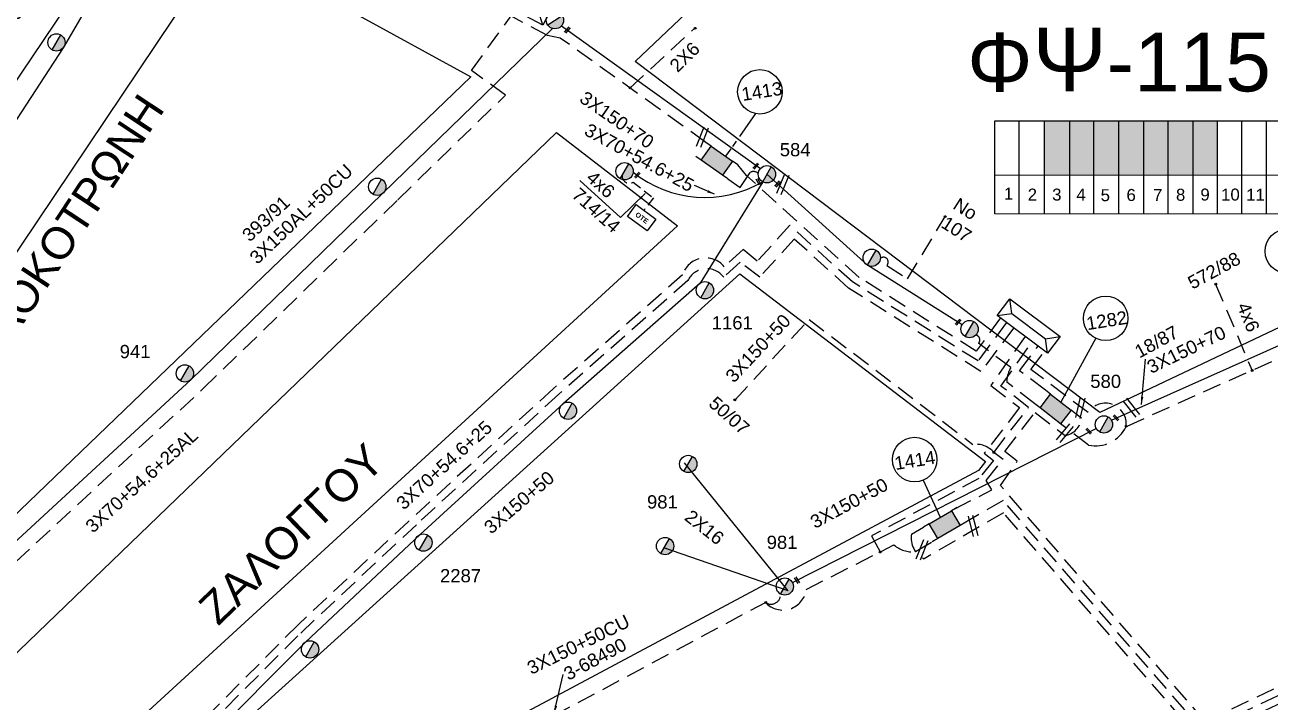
# Model space of a CAD drawing. Header units: millimetres. Extents: x 771 to 3391, y 686 to 1835.
# Drawn here: x 1488.3 to 1658, y 874.5 to 966.8 of the extents above; entities that cross this region are included whole.
import ezdxf

# ---------------------------------------------------------------- set-up
doc = ezdxf.new("R2010")
doc.units = ezdxf.units.MM
doc.linetypes.add('DASHED', pattern=[19.05, 12.7, -6.35])
for name, color, linetype in [('Link Box 4 Διευθύνσεων', 7, 'Continuous'), ('Pillar OTE', 7, 'Continuous'), ('Άγνωστα', 7, 'Continuous'), ('Γυμνά εναέρια ΧΤ και ΦΟΠ (3Φ)   4x50+16AL', 7, 'Continuous'), ('Επιγραφές - Σχήματα', 7, 'Continuous'), ('Καλώδια ΧΤ   3x150+50CU', 7, 'DASHED'), ('Καλώδια ΧΤ   3x150+70AL', 7, 'DASHED'), ('Καλώδια ΧΤ   3x150AL+50CU', 7, 'DASHED'), ('Μηχανική τομή', 7, 'Continuous'), ('Στύλος ΦΜ', 7, 'Continuous'), ('Στύλος ΦΜ @ 1', 7, 'Continuous'), ('Συνδέσεις', 7, 'Continuous'), ('Συνεστραμμένα ΧΤ   3x70+54.6+25 AL', 7, 'SYN_LINE'), ('Τομή', 7, 'Continuous'), ('Υποσταθμός εναέριος 2 στύλων', 7, 'Continuous'), ('Υποσταθμός πόλεως', 7, 'Continuous'), ('Υπόβαθρο ΔΕΗ', 7, 'Continuous'), ('Υπόγεια καλώδια Παροχών ΧΤ   4x6', 7, 'DASHED')]:
    doc.layers.add(name, color=color, linetype=linetype)
doc.styles.add('arial', font='arial.ttf')
doc.styles.get("Standard").update_dxf_attribs({"font": 'arial.ttf'})
doc.linetypes.add('SYN_LINE', pattern='A,0.5,-0.0001,["/\\/\\/\\/",Standard,S=0.1,R=0,X=0,Y=-0.05],-0.25', length=0.7501)
doc.dimstyles.new('ISO-25', dxfattribs={"dimtxt": 2.5, "dimasz": 2.5, "dimexe": 1.25, "dimexo": 0.625, "dimtad": 1, "dimtxsty": 'Standard', "dimcen": 2.5, "dimadec": 0, "dimazin": 0, "dimtfac": 1, "dimtmove": 0, "dimatfit": 3, "dimfxl": 1, "dimarcsym": 0})

# ---------------------------------------------------------------- blocks, each defined once
blk = doc.blocks.new('LINK BOX 4 ΑΝΑΧΩΡΗΣΕΩΝ')
at = {"layer": 'Link Box 4 Διευθύνσεων', "ltscale": 40}
blk.add_hatch(color=256, dxfattribs=at).paths.add_polyline_path([(-3.54, 0), (-3.54, -4.67), (3.54, -4.67), (3.54, 0)])
for p, q in [((-3.54, 0), (-5.33, 0)), ((5.33, 0), (3.54, 0)), ((-3.54, -4.67), (-5.33, -4.67)), ((5.33, -4.67), (3.54, -4.67))]:
    blk.add_line(p, q, dxfattribs=at)
blk.add_lwpolyline([(-3.54, -4.67), (-3.54, 0), (3.54, 0), (3.54, -4.67)], close=True, dxfattribs=at)
blk = doc.blocks.new('ΥΠΑΡΧΩΝ ΤΣΙΜΕΝΤΕΝΙΟΣ ΣΤΥΛΟΣ')
at = {"layer": 'Στύλος ΦΜ'}
blk.add_hatch(color=7, dxfattribs=at).paths.add_polyline_path([(-1.29, -2.28, 0.574793), (2.62, 0, 0.268822), (1.3, 2.27)])
at = {"layer": 'Στύλος ΦΜ', "color": 7}
blk.add_line((-1.29, -2.28), (1.3, 2.27), dxfattribs=at)
blk.add_circle((0, 0), 2.62, dxfattribs=at)
at = {"layer": 'Στύλος ΦΜ', "flags": 4}
for tag, p in [('ΑΡΙΘΜΟΣ', (-4.68, 8.05)), ('ΤΥΠΟΣ', (-4.91, 3.03))]:
    blk.add_attdef(tag, p, '', height=4, dxfattribs=at)
blk = doc.blocks.new('ΥΠΟΣΤΑΘΜΟΣ ΕΝΑΕΡΙΟΣ ΕΠΙ 2 ΣΤΥΛΩΝ')
at = {"layer": 'Υποσταθμός εναέριος 2 στύλων', "linetype": 'Continuous'}
for points in [[(-11.97, -2.11, 0.574793), (-8.45, -0.07, 0.268822), (-9.64, 1.98)], [(9.68, -2.15, 0.574793), (13.19, -0.1, 0.268822), (12.01, 1.95)]]:
    blk.add_hatch(color=256, dxfattribs=at).paths.add_polyline_path(points)
for p, q in [((-11.97, -2.11), (-9.64, 1.98)), ((9.68, -2.15), (12.01, 1.95))]:
    blk.add_line(p, q, dxfattribs=at)
for centre in [(-10.81, -0.07), (10.84, -0.1)]:
    blk.add_circle(centre, 2.36, dxfattribs=at)
at = {"layer": 'Υποσταθμός πόλεως', "linetype": 'Continuous', "ltscale": 40}
blk.add_lwpolyline([(-8.57, 2.82), (8.57, 2.82), (8.57, -2.82), (-8.57, -2.82)], close=True, dxfattribs=at)
for points in [[(-5.75, 0), (-8.57, 2.82)], [(-8.57, -2.82), (-5.75, 0)], [(-5.75, 0), (5.75, 0)], [(5.75, 0), (8.57, 2.82)], [(8.57, -2.82), (5.75, 0)]]:
    blk.add_lwpolyline(points, dxfattribs=at)
at = {"layer": 'Υποσταθμός εναέριος 2 στύλων', "ltscale": 40, "flags": 1}
for tag, p in [('ΜΕΤΑΣΧΗΜΑΤΙΣΜΟΣ', (14.09, 2.51)), ('ΙΣΧΥΣ', (14.07, -0.28)), ('ΑΡΙΘΜΟΣ', (14.19, -3))]:
    blk.add_attdef(tag, p, '', height=1.8, dxfattribs=at)
blk = doc.blocks.new('ΥΠΟΣΤΑΘΜΟΣ ΠΟΛΕΩΣ')
at = {"layer": 'Υποσταθμός πόλεως', "linetype": 'Continuous', "ltscale": 40}
blk.add_lwpolyline([(-8.57, 2.82), (8.57, 2.82), (8.57, -2.82), (-8.57, -2.82)], close=True, dxfattribs=at)
for points in [[(-5.75, 0), (-8.57, 2.82)], [(5.75, 0), (8.57, 2.82)], [(-8.57, -2.82), (-5.75, 0)], [(-5.75, 0), (5.75, 0)], [(8.57, -2.82), (5.75, 0)]]:
    blk.add_lwpolyline(points, dxfattribs=at)
at = {"layer": 'Υποσταθμός πόλεως', "linetype": 'SYN_LINE', "ltscale": 40, "flags": 1}
for tag, p in [('ΜΕΤΑΣΧΗΜΑΤΙΣΜΟΣ', (10.6, 2.39)), ('ΙΣΧΥΣ', (10.58, -0.41)), ('ΑΡΙΘΜΟΣ', (10.7, -3.13))]:
    blk.add_attdef(tag, p, '', height=1.8, dxfattribs=at)
blk = doc.blocks.new('ΜΗΧΑΝΙΚΗ ΤΟΜΗ')
at = {"layer": 'Μηχανική τομή', "ltscale": 40}
for p, q in [((-1.89, 0.78), (1.89, 0.78)), ((1.89, 0), (-1.89, 0))]:
    blk.add_line(p, q, dxfattribs=at)
blk = doc.blocks.new('_ΣΥΝΔΕΣΗ')
at = {"layer": 'Συνδέσεις', "linetype": 'SYN_LINE', "ltscale": 40}
blk.add_hatch(color=256, dxfattribs=at).paths.add_polyline_path([(0.5, -0.01, 1), (-0.5, -0.01, 1)])
at = {"layer": 'Συνδέσεις'}
blk.add_circle((0, -0.01), 0.5, dxfattribs=at)
blk = doc.blocks.new('ΤΟΜΗ')
at = {"layer": 'Τομή', "ltscale": 40}
for p, q in [((-5.68, 0), (5.68, 0)), ((5.68, -2.33), (-5.68, -2.33))]:
    blk.add_line(p, q, dxfattribs=at)
blk = doc.blocks.new('PILLAR ΟΤΕ')
at = {"layer": 'Pillar OTE', "ltscale": 40}
blk.add_lwpolyline([(-3.31, 2.02), (3.39, 2.02), (3.39, -1.99), (-3.31, -1.99)], close=True, dxfattribs=at)
at = {"layer": 'Pillar OTE', "insert": (-1.81, 0.71), "char_height": 1.3575, "width": 109.961, "attachment_point": 1}
blk.add_mtext('{\\fArial|b1|i0|c161|p34;OTE}', dxfattribs=at)

msp = doc.modelspace()

# ---------------------------------------------------------------- hatches: boundary and pattern name
at = {"layer": 'Υπόγεια καλώδια Παροχών ΧΤ   4x6', "linetype": 'DASHED', "ltscale": 0.2}
h = msp.add_hatch(color=30, dxfattribs=at)
h.dxf.hatch_style = 1
h.paths.add_polyline_path([(1627.26296, 946.3315), (1630.70253, 946.32816), (1630.70299, 953.695), (1627.26342, 953.69521)])
h = msp.add_hatch(color=133, dxfattribs=at)
h.dxf.hatch_style = 1
h.paths.add_polyline_path([(1630.70253, 946.32816), (1634.00008, 946.32495), (1634.00054, 953.69479), (1630.70299, 953.695)])
h = msp.add_hatch(color=151, dxfattribs=at)
h.dxf.hatch_style = 1
h.paths.add_polyline_path([(1634.00008, 946.32495), (1637.38608, 946.32167), (1637.38654, 953.69458), (1634.00054, 953.69479)])
h = msp.add_hatch(color=6, dxfattribs=at)
h.dxf.hatch_style = 1
h.paths.add_polyline_path([(1640.78319, 953.69437), (1637.38654, 953.69458), (1637.38608, 946.32167), (1640.78272, 946.31837)])
h = msp.add_hatch(color=62, dxfattribs=at)
h.dxf.hatch_style = 1
h.paths.add_polyline_path([(1644.12023, 953.69416), (1640.78319, 953.69437), (1640.78272, 946.31837), (1644.11977, 946.31513)])
h = msp.add_hatch(color=1, dxfattribs=at)
h.dxf.hatch_style = 1
h.paths.add_polyline_path([(1644.11977, 946.31513), (1647.50815, 946.31184), (1647.50861, 953.69395), (1644.12023, 953.69416)])
h = msp.add_hatch(color=27, dxfattribs=at)
h.dxf.hatch_style = 1
h.paths.add_polyline_path([(1650.83861, 953.69374), (1647.50861, 953.69395), (1647.50815, 946.31184), (1650.83815, 946.3086)])

# ---------------------------------------------------------------- linework, layer by layer
at = {"layer": 'Pillar OTE', "ltscale": 40}
for points in [[(1620.49484, 941.05535), (1620.49563, 953.69564), (1664.15861, 953.6929), (1664.15782, 941.01267), (1620.49484, 941.05628)], [(1623.82275, 941.05295), (1623.82354, 953.69543)], [(1627.26263, 941.04952), (1627.26342, 953.69521)], [(1630.7022, 941.04608), (1630.70299, 953.695)], [(1633.99975, 941.04279), (1634.00054, 953.69479)], [(1637.38575, 941.03941), (1637.38654, 953.69458)], [(1640.78239, 941.03602), (1640.78319, 953.69437)], [(1644.11944, 941.03268), (1644.12023, 953.69416)], [(1647.50782, 941.0293), (1647.50861, 953.69395)], [(1650.83782, 941.02909), (1650.83861, 953.69374)], [(1654.16782, 941.02888), (1654.16861, 953.69353)], [(1657.49782, 941.02868), (1657.49861, 953.69332)], [(1620.49517, 946.33807), (1664.15815, 946.29567)]]:
    msp.add_lwpolyline(points, dxfattribs=at)
at = {"layer": 'Άγνωστα', "color": 6, "linetype": 'DASHED', "ltscale": 0.2}
msp.add_lwpolyline([(1570.75758, 958.18843), (1579.62364, 966.3445)], dxfattribs=at)
at = {"layer": 'Άγνωστα', "color": 62}
for points in [[(1592.34978, 889.68413), (1578.20189, 907.10297)], [(1592.34978, 889.68413), (1575.39488, 895.54449)]]:
    msp.add_lwpolyline(points, dxfattribs=at)
at = {"layer": 'Γυμνά εναέρια ΧΤ και ΦΟΠ (3Φ)   4x50+16AL', "color": 62, "linetype": 'Continuous', "ltscale": 0.2}
msp.add_lwpolyline([(1592.93499, 890.78923), (1634.31521, 911.80523)], dxfattribs=at)
at = {"layer": 'Καλώδια ΧΤ   3x150+50CU', "color": 133, "linetype": 'DASHED', "ltscale": 0.2}
msp.add_lwpolyline([(1697.47564, 839.90772), (1703.20784, 847.86485), (1692.69956, 855.43487), (1668.07072, 875.7043, 0.378678034), (1661.93862, 877.85735), (1649.15439, 871.89787), (1621.28586, 904.01467), (1623.55979, 907.31727), (1621.85389, 908.63365), (1625.98583, 913.98823), (1630.07255, 910.83465, 0.348264906), (1632.29262, 913.21321), (1631.59969, 913.74792)], format="xyb", dxfattribs=at)
at = {"layer": 'Καλώδια ΧΤ   3x150+50CU', "color": 85, "linetype": 'DASHED', "ltscale": 0.2}
msp.add_lwpolyline([(1696.48101, 840.63307), (1701.58359, 847.71621), (1692.0462, 854.58681), (1667.22492, 875.01462, 0.005404072), (1667.22492, 875.01462, 0.374006017), (1662.5149, 876.95579), (1648.87874, 870.58291), (1621.62531, 901.99086), (1616.54326, 899.0229)], format="xyb", dxfattribs=at)
at = {"layer": 'Καλώδια ΧΤ   3x150+50CU', "color": 1, "linetype": 'DASHED', "ltscale": 0.2}
msp.add_lwpolyline([(1695.4843, 841.35994), (1699.98959, 847.53776), (1691.39283, 853.73875), (1666.41734, 874.29348, 0.432353796), (1663.09118, 876.05424), (1648.59997, 869.27155), (1621.65986, 900.31841), (1610.87177, 894.01807, -0.332248212), (1609.14259, 897.40373), (1610.765, 898.35123)], format="xyb", dxfattribs=at)
at = {"layer": 'Καλώδια ΧΤ   3x150+70AL', "color": 6, "linetype": 'DASHED', "ltscale": 0.2}
msp.add_lwpolyline([(1581.12452, 950.77837), (1561.28183, 965.00121), (1559.55059, 965.34778), (1550.89303, 969.9404)], dxfattribs=at)
at = {"layer": 'Καλώδια ΧΤ   3x150+70AL', "color": 1, "linetype": 'DASHED', "ltscale": 0.2}
for points in [[(1638.39614, 912.05216, 0.793479467), (1633.2082, 913.94985), (1625.42022, 919.83751), (1627.3107, 922.33817)], [(1661.65667, 922.4362), (1638.39614, 912.05216, -0.344512527), (1633.25872, 909.51957), (1630.17379, 911.9001)]]:
    msp.add_lwpolyline(points, format="xyb", dxfattribs=at)
at = {"layer": 'Καλώδια ΧΤ   3x150AL+50CU', "color": 27, "linetype": 'DASHED', "ltscale": 0.2}
for points in [[(1478.66882, 902.64775), (1467.75287, 910.31281), (1464.38788, 905.29874, 0.672556372), (1461.48104, 899.52975), (1447.23156, 878.29696), (1458.02444, 871.60027, 0.661398457), (1464.1598, 871.28057), (1487.10145, 893.62078), (1512.63419, 917.22041), (1539.14199, 942.95834), (1553.82649, 957.22336), (1549.20631, 960.5655), (1555.14431, 968.77421)], [(1604.90143, 934.96573, -0.983098934), (1605.76812, 933.9942), (1608.61001, 932.20511), (1613.74527, 940.67042)], [(1625.95535, 915.15533), (1622.14027, 918.09929, -0.132547641), (1622.65713, 920.08979), (1618.28176, 923.39754, 0.598270371), (1617.90985, 924.51634)]]:
    msp.add_lwpolyline(points, format="xyb", dxfattribs=at)
at = {"layer": 'Καλώδια ΧΤ   3x150AL+50CU', "color": 30, "linetype": 'DASHED', "ltscale": 0.2}
msp.add_lwpolyline([(1584.13213, 945.79904), (1585.8089, 944.61567), (1587.16931, 946.67874, -0.362953487), (1588.27482, 946.50792)], format="xyb", dxfattribs=at)
msp.add_lwpolyline([(1621.27382, 926.86089), (1617.95746, 922.32653), (1601.99394, 932.37627), (1586.6602, 946.24957), (1585.47793, 947.70598)], dxfattribs=at)
at = {"layer": 'Καλώδια ΧΤ   3x150AL+50CU', "color": 133, "linetype": 'DASHED', "ltscale": 0.2}
msp.add_lwpolyline([(1622.08065, 926.25643), (1618.20832, 920.9899), (1601.09268, 931.76495), (1592.56868, 939.47709), (1588.13445, 934.57607), (1586.20655, 936.16608), (1583.63522, 933.8393, 0.590204024), (1577.93337, 932.71786), (1560.37022, 917.24208), (1540.59584, 899.12818), (1525.61862, 885.09476), (1512.61524, 872.01975, 0.432616603), (1510.29344, 867.77406), (1502.42497, 862.15148), (1494.21023, 853.40387, 0.562470654), (1491.50123, 849.4149), (1504.62768, 840.44268), (1512.817, 844.8597)], format="xyb", dxfattribs=at)
at = {"layer": 'Καλώδια ΧΤ   3x150AL+50CU', "color": 151, "linetype": 'DASHED', "ltscale": 0.2}
msp.add_lwpolyline([(1623.06561, 925.51852), (1618.60344, 919.56246), (1618.60344, 919.56246), (1600.56126, 930.9208), (1593.17089, 937.60728), (1588.46363, 932.40449), (1585.79723, 934.44219), (1583.55924, 932.41705, 0.558161575), (1578.65766, 931.94395), (1561.08044, 916.45578), (1541.67801, 898.68259), (1525.52985, 883.55202), (1513.20552, 871.15979, 0.480178176), (1512.16907, 869.59231)], format="xyb", dxfattribs=at)
at = {"layer": 'Καλώδια ΧΤ   3x150AL+50CU', "color": 6, "linetype": 'DASHED', "ltscale": 0.2}
msp.add_lwpolyline([(1585.06079, 915.66687), (1595.20183, 926.65991), (1595.20183, 926.65991), (1595.20183, 926.65991), (1595.20183, 926.65991), (1595.20183, 926.65991), (1595.20183, 926.65991), (1617.48778, 909.6287, -0.24703308), (1620.37434, 908.53328)], format="xyb", dxfattribs=at)
at = {"layer": 'Καλώδια ΧΤ   3x150AL+50CU', "color": 62, "linetype": 'DASHED', "ltscale": 0.2}
msp.add_lwpolyline([(1624.62978, 924.34667), (1619.93901, 917.66746), (1623.86385, 914.6388), (1619.06665, 908.4221), (1620.33846, 907.45016), (1618.3416, 904.98053), (1603.6974, 897.15297), (1604.86303, 894.97225)], dxfattribs=at)
at = {"layer": 'Καλώδια ΧΤ   3x150AL+50CU', "color": 6, "linetype": 'DASHED', "ltscale": 0.2}
msp.add_lwpolyline([(1614.97949, 900.81253), (1620.11209, 903.41925), (1619.33111, 904.72187), (1621.62965, 907.56461), (1620.37434, 908.53328), (1625.10703, 914.66637), (1621.33484, 917.57723), (1625.58591, 923.63035)], dxfattribs=at)
at = {"layer": 'Καλώδια ΧΤ   3x150AL+50CU', "color": 27, "linetype": 'DASHED', "ltscale": 0.2}
msp.add_lwpolyline([(1627.38124, 917.00315), (1623.86807, 919.65908), (1626.39126, 923.027)], dxfattribs=at)
at = {"layer": 'Καλώδια ΧΤ   3x150AL+50CU', "color": 62, "linetype": 'DASHED', "ltscale": 0.2}
for points in [[(1589.24377, 888.08978, 0.637958539), (1594.80451, 889.86377), (1606.75649, 895.93389, 0.216156432), (1609.68295, 895.01642), (1611.94206, 896.33576)], [(1547.71396, 866.22893, -0.908616003), (1553.64348, 869.06085), (1589.24377, 888.08978, 0.630689176), (1591.30307, 889.233)]]:
    msp.add_lwpolyline(points, format="xyb", dxfattribs=at)
at = {"layer": 'Συνεστραμμένα ΧΤ   3x70+54.6+25 AL', "color": 2, "linetype": 'SYN_LINE', "ltscale": 20}
msp.add_lwpolyline([(1508.16858, 995.26275), (1506.06287, 985.1053), (1493.57104, 963.66303), (1480.88794, 944.24738), (1461.95132, 916.43166), (1440.51614, 887.06756)], dxfattribs=at)
at = {"layer": 'Συνεστραμμένα ΧΤ   3x70+54.6+25 AL', "color": 27, "linetype": 'SYN_LINE', "ltscale": 20}
for points in [[(1636.39297, 912.91391), (1673.64245, 929.54295), (1718.00312, 950.52313), (1755.17381, 968.19102), (1773.77887, 977.88076)], [(1616.04027, 925.92216), (1603.14671, 934.03923), (1589.45232, 946.42932)]]:
    msp.add_lwpolyline(points, dxfattribs=at)
at = {"layer": 'Συνεστραμμένα ΧΤ   3x70+54.6+25 AL', "color": 85, "ltscale": 20}
msp.add_lwpolyline([(1560.23679, 966.30453), (1537.08487, 943.81396), (1510.94271, 918.43105), (1485.66073, 895.0632), (1471.78814, 881.55429), (1461.93287, 872.86944)], dxfattribs=at)
at = {"layer": 'Συνεστραμμένα ΧΤ   3x70+54.6+25 AL', "color": 1, "ltscale": 20}
msp.add_lwpolyline([(1561.47437, 966.68316), (1588.56402, 947.20655)], dxfattribs=at)
at = {"layer": 'Συνεστραμμένα ΧΤ   3x70+54.6+25 AL', "color": 30, "linetype": 'SYN_LINE', "ltscale": 20}
msp.add_lwpolyline([(1588.86902, 945.40614), (1580.34537, 931.61519), (1561.70897, 915.19372), (1542.21727, 897.33876), (1526.58287, 882.68957), (1513.24155, 869.27476)], dxfattribs=at)
at = {"layer": 'Συνεστραμμένα ΧΤ   3x70+54.6+25 AL', "linetype": 'SYN_LINE', "ltscale": 20}
msp.add_arc((1580.99387, 958.97452), 15.68818, 231.4554915, 300.1310818, dxfattribs=at)
at = {"layer": 'Υπόβαθρο ΔΕΗ'}
for points in [[(1571.49541, 961.81714), (1672.89295, 1057.95779), (1743.74912, 1000.78375), (1770.6399, 978.40281), (1634.79402, 913.96377), (1571.49541, 961.81714)], [(1415.6999, 904.10543), (1439.44324, 888.31509), (1504.57117, 985.00007), (1477.91071, 999.3981), (1415.6999, 904.10543)], [(1450.57222, 881.24648), (1515.56533, 978.091), (1549.11205, 959.68819), (1460.50642, 874.5415), (1450.57222, 881.24648)], [(1587.9054, 954.69181), (1585.70808, 951.57832)], [(1472.39621, 866.93691), (1560.79673, 952.12336), (1577.27315, 939.42125), (1487.19945, 856.84038), (1472.39621, 866.93691)], [(1585.24454, 950.9215), (1584.75518, 950.22811)], [(1584.52592, 949.90326), (1583.8073, 948.88502)], [(1569.48415, 940.56388), (1563.94436, 945.60501)], [(1495.75881, 851.43859), (1585.76656, 932.88624), (1619.24987, 907.29786), (1618.26229, 906.07647), (1504.65455, 845.3513), (1495.75881, 851.43859)], [(1634.24118, 924.08897), (1629.49047, 915.37553)], [(1610.74817, 904.75637), (1613.0656, 899.6948)]]:
    msp.add_lwpolyline(points, dxfattribs=at)
for centre in [(1588.48478, 957.66951), (1660.3606, 935.94911), (1635.60604, 926.79812), (1609.57408, 907.55349)]:
    msp.add_circle(centre, 3.03354, dxfattribs=at)
at = {"layer": 'Υπόγεια καλώδια Παροχών ΧΤ   4x6', "linetype": 'DASHED', "ltscale": 0.1}
msp.add_lwpolyline([(1569.71946, 946.25884, 0.618321247), (1571.21419, 945.35493), (1573.9861, 943.21799), (1572.70259, 941.55309)], format="xyb", dxfattribs=at)
at = {"layer": 'Υπόγεια καλώδια Παροχών ΧΤ   4x6', "color": 1, "linetype": 'DASHED', "ltscale": 0.2}
msp.add_lwpolyline([(1650.5854, 931.47383), (1655.54478, 919.70771), (1655.54478, 919.70771), (1655.54478, 919.70771)], dxfattribs=at)

# ---------------------------------------------------------------- block references
at = {"layer": 'Link Box 4 Διευθύνσεων'}
for p, xscale, yscale, zscale, rotation in [((1583.30123, 949.24217), 0.5, 0.5, 0.5, 324.7877460091402), ((1629.49047, 915.37553), 0.4999999999999999, 0.4999999999999999, 0.4999999999999999, 322.3438996891022), ((1613.0656, 899.6948), 0.5, 0.5, 0.5, 30.28530413093706)]:
    msp.add_blockref('LINK BOX 4 ΑΝΑΧΩΡΗΣΕΩΝ', p, dxfattribs=dict(at, xscale=xscale, yscale=yscale, zscale=zscale, rotation=rotation))
at = {"layer": 'Pillar OTE', "xscale": 0.5, "yscale": 0.5, "zscale": 0.5, "rotation": 323.6643799955381}
msp.add_blockref('PILLAR ΟΤΕ', (1572.35274, 940.51481), dxfattribs=at)
at = {"layer": 'Μηχανική τομή'}
for p, xscale, yscale, zscale, rotation in [((1562.3223, 966.02068), 0.249999999999919, 0.249999999999919, 0.249999999999919, 47.90602526329326), ((1571.84818, 946.23945), 0.249999999999919, 0.249999999999919, 0.249999999999919, 47.90602526329326), ((1587.99017, 947.48447), 0.249999999999919, 0.249999999999919, 0.249999999999919, 47.90602526329326), ((1588.37786, 945.455), 0.249999999999919, 0.249999999999919, 0.249999999999919, 118.0171452394778), ((1590.9813, 945.04596), 0.249999999999919, 0.249999999999919, 0.249999999999919, 47.90602526329326), ((1615.5535, 926.22861), 0.249999999999919, 0.249999999999919, 0.249999999999919, 47.90602526329326), ((1636.93979, 913.18112), 0.2500000000001928, 0.2500000000001928, 0.2500000000001928, 312.6268794242704), ((1633.21453, 911.35339), 0.2500000000001928, 0.2500000000001928, 0.2500000000001928, 312.6268794242704), ((1593.47119, 891.06155), 0.2500000000001928, 0.2500000000001928, 0.2500000000001928, 302.174648787477)]:
    msp.add_blockref('ΜΗΧΑΝΙΚΗ ΤΟΜΗ', p, dxfattribs=dict(at, xscale=xscale, yscale=yscale, zscale=zscale, rotation=rotation))
at = {"layer": 'Στύλος ΦΜ @ 1', "ltscale": 40}
ref = msp.add_blockref('ΥΠΑΡΧΩΝ ΤΣΙΜΕΝΤΕΝΙΟΣ ΣΤΥΛΟΣ', (1492.6483, 964.39494), dxfattribs=dict(at, xscale=0.4499999999998181, yscale=0.4499999999998181, zscale=0.4499999999998181))
ref.add_attrib('ΤΥΠΟΣ', '846', (1483.78944, 967.60254), dxfattribs={"layer": 'Στύλος ΦΜ', "height": 1.8, "flags": 4})
ref = msp.add_blockref('ΥΠΑΡΧΩΝ ΤΣΙΜΕΝΤΕΝΙΟΣ ΣΤΥΛΟΣ', (1589.45005, 946.43061), dxfattribs=dict(at, xscale=0.4499999999998181, yscale=0.4499999999998181, zscale=0.4499999999998181))
ref.add_attrib('ΤΥΠΟΣ', '584', (1591.19767, 948.88226), dxfattribs={"layer": 'Στύλος ΦΜ', "height": 1.8, "flags": 4})
at = {"layer": 'Στύλος ΦΜ @ 1', "ltscale": 40, "xscale": 0.4499999999998181, "yscale": 0.4499999999998181, "zscale": 0.4499999999998181}
for p in [(1570.0484, 946.84111), (1536.35469, 944.73807), (1603.72774, 935.0637), (1617.05837, 925.33004), (1562.34419, 914.20194), (1578.72542, 906.954), (1527.19449, 881.68306)]:
    msp.add_blockref('ΥΠΑΡΧΩΝ ΤΣΙΜΕΝΤΕΝΙΟΣ ΣΤΥΛΟΣ', p, dxfattribs=at)
at = {"layer": 'Στύλος ΦΜ @ 1', "ltscale": 40}
ref = msp.add_blockref('ΥΠΑΡΧΩΝ ΤΣΙΜΕΝΤΕΝΙΟΣ ΣΤΥΛΟΣ', (1580.99937, 930.63569), dxfattribs=dict(at, xscale=0.4499999999998181, yscale=0.4499999999998181, zscale=0.4499999999998181))
ref.add_attrib('ΤΥΠΟΣ', '1161', (1581.92613, 925.29538), dxfattribs={"layer": 'Στύλος ΦΜ', "height": 1.8, "flags": 4})
ref = msp.add_blockref('ΥΠΑΡΧΩΝ ΤΣΙΜΕΝΤΕΝΙΟΣ ΣΤΥΛΟΣ', (1510.14069, 919.29355), dxfattribs=dict(at, xscale=0.4499999999998181, yscale=0.4499999999998181, zscale=0.4499999999998181))
ref.add_attrib('ΤΥΠΟΣ', '941', (1501.25947, 921.37538), dxfattribs={"layer": 'Στύλος ΦΜ', "height": 1.8, "flags": 4})
ref = msp.add_blockref('ΥΠΑΡΧΩΝ ΤΣΙΜΕΝΤΕΝΙΟΣ ΣΤΥΛΟΣ', (1635.3653, 912.33855), dxfattribs=dict(at, xscale=0.4499999999998181, yscale=0.4499999999998181, zscale=0.4499999999998181))
ref.add_attrib('ΤΥΠΟΣ', '580', (1633.50447, 917.31947), dxfattribs={"layer": 'Στύλος ΦΜ', "height": 1.8, "flags": 4})
ref = msp.add_blockref('ΥΠΑΡΧΩΝ ΤΣΙΜΕΝΤΕΝΙΟΣ ΣΤΥΛΟΣ', (1575.57867, 895.76715), dxfattribs=dict(at, xscale=0.4499999999998181, yscale=0.4499999999998181, zscale=0.4499999999998181))
ref.add_attrib('ΤΥΠΟΣ', '981', (1573.1054, 900.88889), dxfattribs={"layer": 'Στύλος ΦΜ', "height": 1.8, "flags": 4})
ref = msp.add_blockref('ΥΠΑΡΧΩΝ ΤΣΙΜΕΝΤΕΝΙΟΣ ΣΤΥΛΟΣ', (1542.64, 896.23947), dxfattribs=dict(at, xscale=0.4499999999998181, yscale=0.4499999999998181, zscale=0.4499999999998181))
ref.add_attrib('ΤΥΠΟΣ', '2287', (1544.90603, 890.8289), dxfattribs={"layer": 'Στύλος ΦΜ', "height": 1.8, "flags": 4})
ref = msp.add_blockref('ΥΠΑΡΧΩΝ ΤΣΙΜΕΝΤΕΝΙΟΣ ΣΤΥΛΟΣ', (1591.8841, 890.25747), dxfattribs=dict(at, xscale=0.4499999999998181, yscale=0.4499999999998181, zscale=0.4499999999998181))
ref.add_attrib('ΤΥΠΟΣ', '981', (1589.41083, 895.37921), dxfattribs={"layer": 'Στύλος ΦΜ', "height": 1.8, "flags": 4})
at = {"layer": 'Συνδέσεις', "xscale": 0.25, "yscale": 0.25, "zscale": 0.25}
for p in [(1579.6625, 966.32632), (1570.79336, 958.20325), (1613.73125, 940.66477), (1650.5977, 931.46972), (1655.55708, 919.7036), (1585.06384, 915.7055), (1638.4061, 912.09726), (1620.37493, 908.52884), (1604.8696, 894.95997), (1589.28206, 888.09354)]:
    msp.add_blockref('_ΣΥΝΔΕΣΗ', p, dxfattribs=at)
at = {"layer": 'Τομή'}
for p, xscale, yscale, zscale, rotation in [((1580.92652, 951.37965), 0.2499999999998873, 0.2499999999998873, 0.2499999999998873, 248.1909067709115), ((1591.88226, 944.947), 0.2499999999998873, 0.2499999999998873, 0.2499999999998873, 248.1909067709115), ((1632.42416, 914.54257), 0.2499999999999669, 0.2499999999999669, 0.2499999999999669, 256.3361018303423), ((1639.33894, 914.79096), 0.2499999999999669, 0.2499999999999669, 0.2499999999999669, 308.1680509152084), ((1630.26488, 910.97263), 0.2499999999999669, 0.2499999999999669, 0.2499999999999669, 229.8200856836066), ((1617.81825, 898.60618), 0.2499999999998873, 0.2499999999998873, 0.2499999999998873, 283.9646203513091), ((1610.85347, 895.14431), 0.2499999999998873, 0.2499999999998873, 0.2499999999998873, 248.1909067709115)]:
    msp.add_blockref('ΤΟΜΗ', p, dxfattribs=dict(at, xscale=xscale, yscale=yscale, zscale=zscale, rotation=rotation))
at = {"layer": 'Υποσταθμός εναέριος 2 στύλων', "xscale": 0.5, "yscale": 0.5, "zscale": 0.5, "rotation": 332.0551629090562}
msp.add_blockref('ΥΠΟΣΤΑΘΜΟΣ ΕΝΑΕΡΙΟΣ ΕΠΙ 2 ΣΤΥΛΩΝ', (1555.80398, 970.01776), dxfattribs=at)
at = {"layer": 'Υποσταθμός πόλεως', "xscale": 0.5, "yscale": 0.5, "zscale": 0.5, "rotation": 323.1601030687731}
msp.add_blockref('ΥΠΟΣΤΑΘΜΟΣ ΠΟΛΕΩΣ', (1625.11029, 925.74559), dxfattribs=at)

# ---------------------------------------------------------------- texts
at = {"ltscale": 40, "char_height": 4, "width": 64.8866414, "attachment_point": 1, "style": 'arial'}
for s, insert, rotation in [('{\\H1.083x;KOΛOKOTPΩNH}', (1477.89803, 918.3435), 56.565185), ('{\\H1.083x;ZAΛOΓΓOY}', (1511.65781, 887.91946), 43.9530043)]:
    msp.add_mtext(s, dxfattribs=dict(at, insert=insert, rotation=rotation))
at = {"ltscale": 30, "width": 11.2572904, "attachment_point": 1}
for s, insert, char_height in [('1', (1621.741, 944.61667), 1.63441), ('2', (1624.97947, 944.48321), 1.63441), ('3', (1628.31005, 944.48321), 1.63441), ('4', (1631.61356, 944.48321), 1.63441), ('5', (1634.91707, 944.40203), 1.63441), ('6', (1638.4372, 944.42909), 1.63441), ('7', (1642.06565, 944.42909), 1.63441), ('8', (1645.17961, 944.45615), 1.63441), ('9', (1648.51019, 944.48321), 1.63441), ('10', (1651.33067, 944.4856), 1.634409), ('11', (1654.75133, 944.4565), 1.634409)]:
    msp.add_mtext(s, dxfattribs=dict(at, insert=insert, char_height=char_height))
at = {"layer": 'Άγνωστα', "color": 7, "char_height": 1.8, "attachment_point": 1}
for s, insert, rotation in [('2X6', (1576.01251, 961.48242), 44.6529405), ('1413', (1585.85863, 958.18964), 9.0165632), ('3X150+70', (1564.79147, 957.8855), 325.1898694), ('3X70+54.6+25', (1565.27855, 953.47492), 331.2162372), ('4x6', (1565.88984, 947.07574), 318.2639318), ('714/14', (1563.92606, 944.76312), 318.2639318), ('393/91', (1517.75209, 938.44854), 42.7740207), ('572/88', (1646.56513, 932.2794), 28.5360409), ('4x6', (1655.11602, 929.18215), 292.28976), ('3X150+50', (1583.63328, 919.13181), 46.8943879), ('1282', (1632.83576, 926.96382), 9.0165632), ('18/87', (1639.32824, 922.89351), 28.5360409), ('3X150+70', (1641.01427, 920.83327), 25.8314824), ('50/07', (1582.57108, 916.32783), 318.2639318), ('3X70+54.6+25', (1538.75601, 901.92803), 42.2541313), ('1414', (1606.69634, 907.90441), 9.0165632), ('3X150+50', (1550.69725, 898.68062), 40.3317141), ('3X150+50', (1595.13498, 899.67515), 28.2476678), ('2X16', (1579.18801, 900.85276), 321.7684312), ('3X150+50CU', (1556.5496, 879.82026), 26.1803638), ('3-68490', (1561.5414, 878.98065), 28.2476678)]:
    msp.add_mtext_dynamic_manual_height_columns(s, width=1.8, gutter_width=12.5, heights=[0.04535], dxfattribs=dict(at, insert=insert, rotation=rotation))
at = {"layer": 'Άγνωστα', "color": 7}
note = msp.add_mtext_dynamic_manual_height_columns('No ', width=1.8, gutter_width=1.55377, heights=[0.04535, 0], dxfattribs=dict(at, insert=(1612.78994, 945.15429), char_height=1.8, attachment_point=1, rotation=327.4246137))
for column, words in zip(note.columns.linked_columns, ['107']):
    column.text = words
at = {"layer": 'Καλώδια ΧΤ   3x150AL+50CU', "color": 7, "insert": (1518.78059, 935.36476), "char_height": 1.8, "attachment_point": 1, "rotation": 43.7565842}
msp.add_mtext_dynamic_manual_height_columns('3X150AL+50CU', width=1.8, gutter_width=12.5, heights=[0.04535], dxfattribs=at)
at = {"layer": 'Συνεστραμμένα ΧΤ   3x70+54.6+25 AL', "color": 7, "insert": (1496.40091, 898.77944), "char_height": 1.8, "attachment_point": 1, "rotation": 42.2541313}
msp.add_mtext_dynamic_manual_height_columns('3X70+54.6+25AL', width=1.8, gutter_width=12.5, heights=[0.04535], dxfattribs=at)
at = {"layer": 'Υπόβαθρο ΔΕΗ', "insert": (1616.72417, 966.3915), "char_height": 8, "attachment_point": 1}
msp.add_mtext_dynamic_manual_height_columns('Φ{\\H1.0833x;Ψ}-115', width=84.657329, gutter_width=12.5, heights=[0], dxfattribs=at)

# ---------------------------------------------------------------- leaders
at = {"layer": 'Επιγραφές - Σχήματα', "ltscale": 40}
for points in [[(1572.87037, 943.81401), (1569.48415, 940.56388)], [(1582.3069, 943.71212), (1579.56437, 944.88211)], [(1640.48161, 915.07747), (1641.01427, 921.25824)], [(1560.47907, 873.02489), (1561.69585, 878.25061)]]:
    msp.add_leader(points, dimstyle='ISO-25', override={"dimasz": 1, "dimtad": 0}, dxfattribs=at)

doc.saveas('drawing.dxf')
